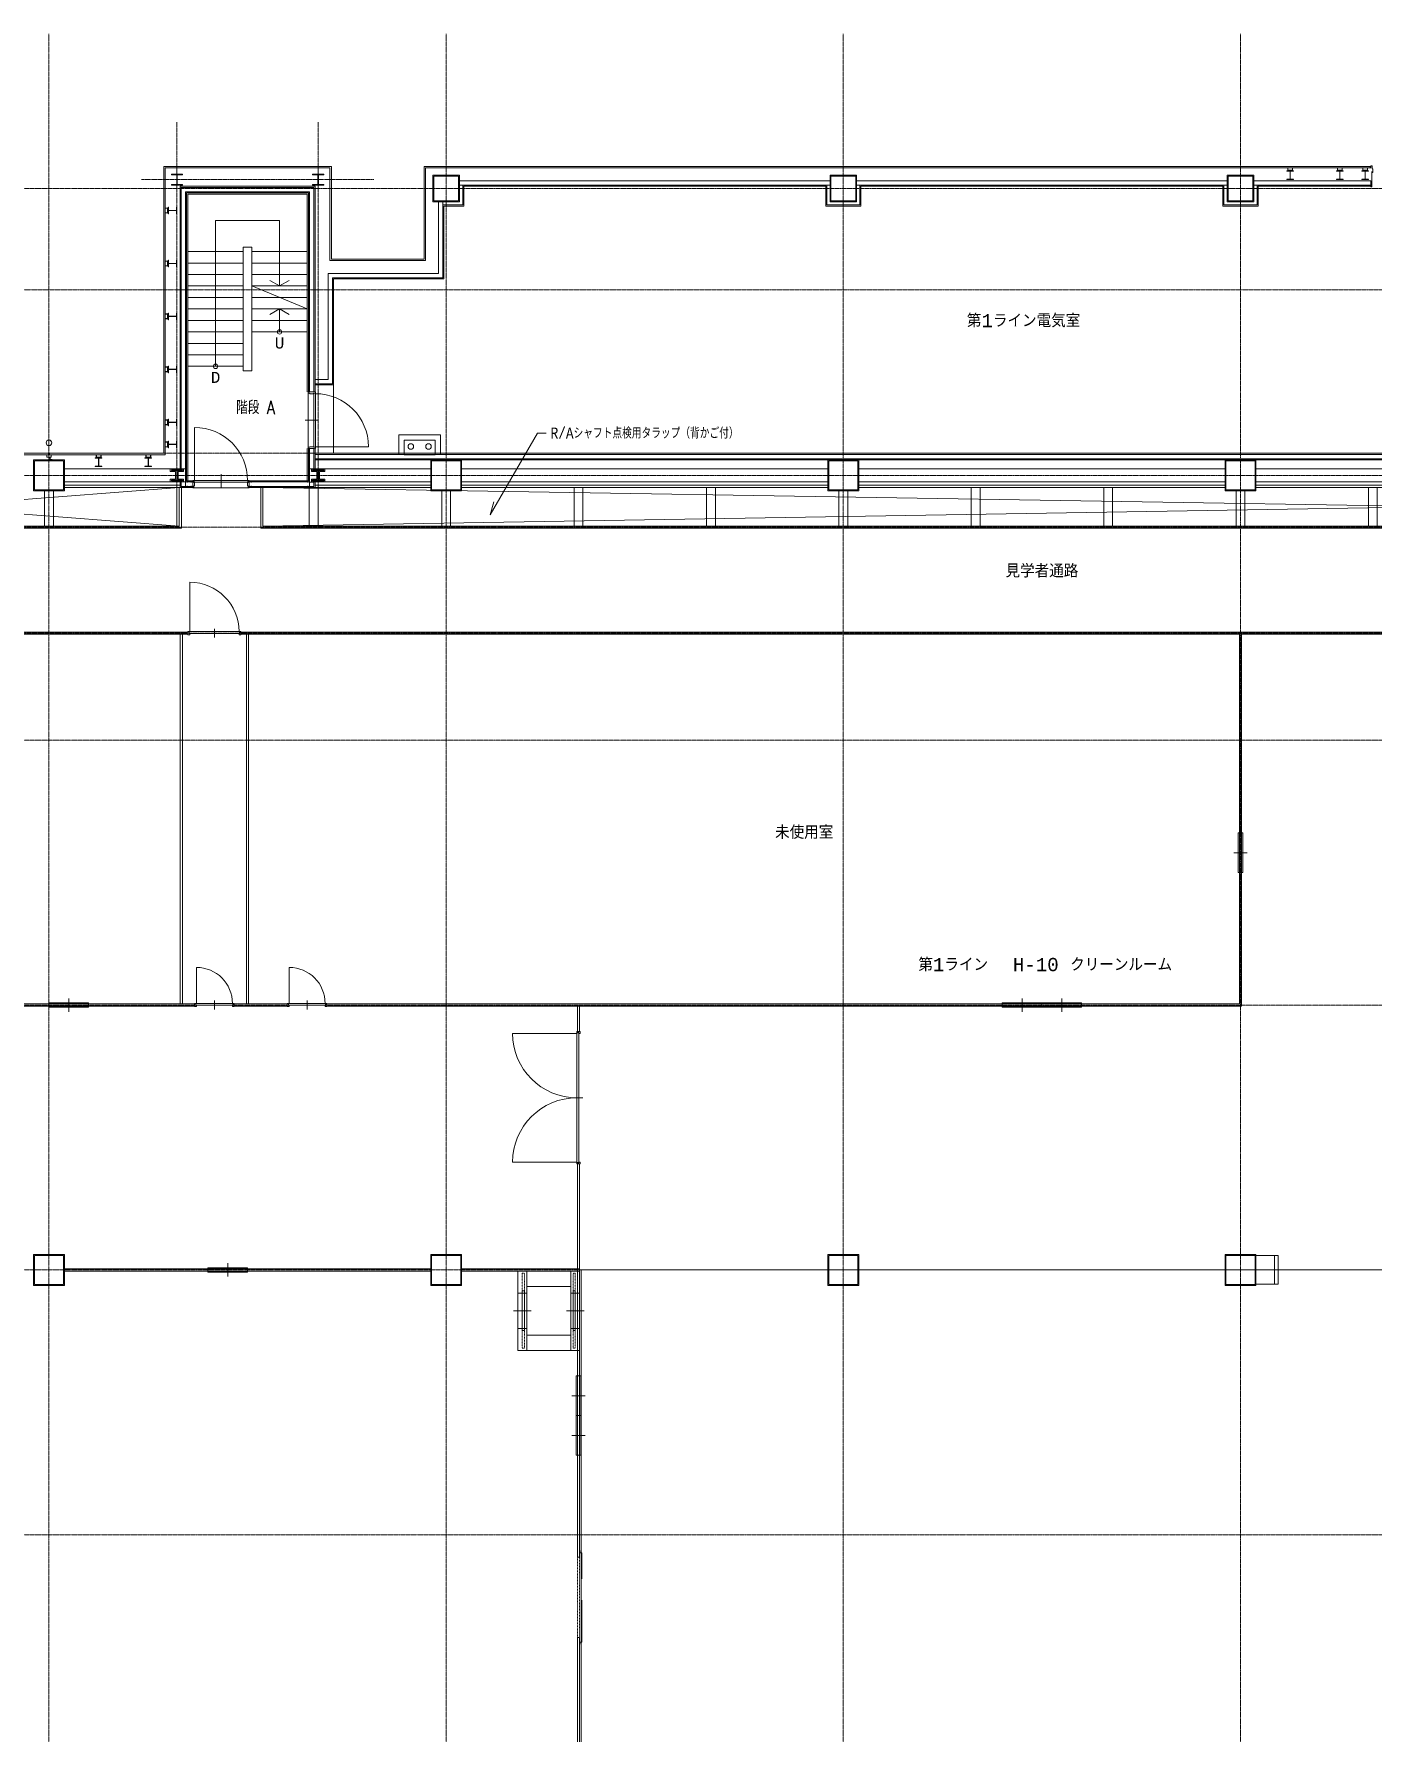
# Model space of a CAD drawing. Extents: x 73996 to 686888, y -9729 to 263202.
# Drawn here: x 300586 to 330906, y 224733 to 263202 of the extents above; entities that cross this region are included whole.
import ezdxf
from ezdxf.enums import TextEntityAlignment as Align

# ---------------------------------------------------------------- set-up
doc = ezdxf.new("R2010")
doc.units = 0
doc.header["$LTSCALE"] = 20
doc.linetypes.add('Data Center Layout_L20$0$CENTER', pattern=[2, 1.25, -0.25, 0.25, -0.25])
doc.linetypes.add('Data Center Layout_L20$0$DOTK1', pattern=[0.1, 0.05, -0.05])
for name, color, linetype, lineweight in [('Data Center Layout_L20$0$ARC', 252, 'Continuous', 0), ('Data Center Layout_L20$0$H-SIN', 252, 'Data Center Layout_L20$0$CENTER', 9), ('Data Center Layout_L20$0$K-SIN', 252, 'Data Center Layout_L20$0$CENTER', 9), ('Data Center Layout_L20$0$SUGATA3', 252, 'Continuous', 0)]:
    doc.layers.add(name, color=color, linetype=linetype, lineweight=lineweight)
doc.styles.add('Data Center Layout_L20$0$ATS', font='monotxt', dxfattribs={"bigfont": 'BIGFONT'})
doc.styles.add('Data Center Layout_L20$0$ROMS', font='ROMANS.shx', dxfattribs={"bigfont": 'bigfont.shx'})

# ---------------------------------------------------------------- blocks, each defined once
blk = doc.blocks.new('Data Center Layout_L20$0$A$C80dc7663')
at = {"layer": 'Data Center Layout_L20$0$ARC'}
for p, q in [((345540.24, 227045.59), (349340.24, 227045.59)), ((345540.24, 227045.59), (345540.24, 220545.59)), ((345575.24, 227010.59), (349305.24, 227010.59)), ((345575.24, 227010.59), (345575.24, 220510.59)), ((349305.24, 227010.59), (349305.24, 224910.59)), ((349340.24, 227045.59), (349340.24, 224945.59)), ((351440.24, 227045.59), (372895.24, 227045.59)), ((351440.24, 227045.59), (351440.24, 224945.59)), ((351475.24, 227010.59), (372895.24, 227010.59)), ((351475.24, 227010.59), (351475.24, 224910.59)), ((372875.24, 227045.59), (372875.24, 227010.59)), ((348970.24, 226595.59), (345910.24, 226595.59)), ((345910.24, 220195.59), (345910.24, 226595.59)), ((348970.24, 221935.59), (348970.24, 226595.59)), ((360640.24, 226720.59), (352240.24, 226720.59)), ((360640.24, 226620.59), (352240.24, 226620.59)), ((352315.24, 226620.59), (352315.24, 226170.59)), ((360540.24, 226595.59), (352340.24, 226595.59)), ((352340.24, 226595.59), (352340.24, 226145.59)), ((360540.24, 226595.59), (360540.24, 226145.59)), ((360565.24, 226620.59), (360565.24, 226170.59)), ((369640.24, 226720.59), (361240.24, 226720.59)), ((369640.24, 226620.59), (361240.24, 226620.59)), ((361315.24, 226620.59), (361315.24, 226170.59)), ((369540.24, 226595.59), (361340.24, 226595.59)), ((361340.24, 226595.59), (361340.24, 226145.59)), ((369540.24, 226595.59), (369540.24, 226145.59)), ((369565.24, 226620.59), (369565.24, 226170.59)), ((372890.24, 226720.59), (370240.24, 226720.59)), ((372890.24, 226620.59), (370240.24, 226620.59)), ((370315.24, 226620.59), (370315.24, 226170.59)), ((370340.24, 226595.59), (370340.24, 226145.59)), ((372890.24, 226595.59), (370340.24, 226595.59)), ((372890.24, 226595.59), (372890.24, 226720.59)), ((348945.24, 226570.59), (345935.24, 226570.59)), ((345935.24, 220195.59), (345935.24, 226570.59)), ((348845.24, 226470.59), (346035.24, 226470.59)), ((346035.24, 219895.59), (346035.24, 226470.59)), ((348820.24, 226445.59), (346060.24, 226445.59)), ((346060.24, 226445.59), (346060.24, 219920.59)), ((348820.24, 221935.59), (348820.24, 226445.59)), ((348845.24, 221935.59), (348845.24, 226470.59)), ((348945.24, 221935.59), (348945.24, 226570.59)), ((351765.24, 226245.59), (351765.24, 224620.59)), ((351865.24, 226245.59), (351865.24, 224520.59)), ((352315.24, 226170.59), (351865.24, 226170.59)), ((352340.24, 226145.59), (351890.24, 226145.59)), ((351890.24, 226145.59), (351890.24, 224495.59)), ((360540.24, 226145.59), (361340.24, 226145.59)), ((360565.24, 226170.59), (361315.24, 226170.59)), ((369540.24, 226145.59), (370340.24, 226145.59)), ((369565.24, 226170.59), (370315.24, 226170.59)), ((349305.24, 224910.59), (351475.24, 224910.59)), ((349340.24, 224945.59), (351440.24, 224945.59)), ((349265.24, 224620.59), (351765.24, 224620.59)), ((349265.24, 224620.59), (349265.24, 222220.59)), ((349365.24, 224520.59), (351865.24, 224520.59)), ((349365.24, 224520.59), (349365.24, 222120.59)), ((349390.24, 224495.59), (349390.24, 222095.59)), ((349390.24, 224495.59), (351890.24, 224495.59)), ((349265.24, 222220.59), (348970.24, 222220.59)), ((349365.24, 222120.59), (348970.24, 222120.59)), ((349390.24, 222095.59), (348970.24, 222095.59)), ((349390.24, 222095.59), (349390.24, 220545.59)), ((348810.24, 221910.59), (348810.24, 220680.59)), ((332940.24, 220545.59), (345540.24, 220545.59)), ((332940.24, 220510.59), (345575.24, 220510.59)), ((348820.24, 219920.59), (348820.24, 220655.59)), ((348845.24, 219895.59), (348845.24, 220655.59)), ((348945.24, 220195.59), (348945.24, 220655.59)), ((348970.24, 220195.59), (348970.24, 220655.59)), ((348970.24, 220545.59), (399910.24, 220545.59)), ((348970.24, 220520.59), (399910.24, 220520.59)), ((345910.24, 220195.59), (343290.24, 220195.59)), ((348970.24, 220420.59), (399910.24, 220420.59)), ((348970.24, 220395.59), (399910.24, 220395.59)), ((351590.24, 220195.59), (348970.24, 220195.59)), ((352290.24, 220195.59), (360590.24, 220195.59)), ((361290.24, 220195.59), (369590.24, 220195.59)), ((370290.24, 220195.59), (378590.24, 220195.59)), ((334590.24, 219770.59), (345890.24, 218895.59)), ((334590.24, 218895.59), (345890.24, 219770.59)), ((345910.24, 219895.59), (343290.24, 219895.59)), ((343290.24, 219820.59), (345910.24, 219820.59)), ((343290.24, 219770.59), (345910.24, 219770.59)), ((345890.24, 219770.59), (345890.24, 218895.59)), ((345910.24, 219770.59), (345910.24, 219895.59)), ((346190.24, 219770.59), (345910.24, 219770.59)), ((345935.24, 219795.59), (345935.24, 219895.59)), ((346200.24, 219795.59), (345935.24, 219795.59)), ((345940.24, 219770.59), (345940.24, 218845.59)), ((346200.24, 219895.59), (346035.24, 219895.59)), ((346200.24, 219920.59), (346060.24, 219920.59)), ((347455.24, 219760.59), (346225.24, 219760.59)), ((347480.24, 219920.59), (348820.24, 219920.59)), ((347480.24, 219895.59), (348845.24, 219895.59)), ((347480.24, 219795.59), (348945.24, 219795.59)), ((347490.24, 219770.59), (348970.24, 219770.59)), ((347740.24, 219770.59), (347740.24, 218845.59)), ((347790.24, 219770.59), (401090.24, 218895.59)), ((347790.24, 218895.59), (401090.24, 219770.59)), ((347790.24, 219770.59), (347790.24, 218895.59)), ((348945.24, 219795.59), (348945.24, 219891.59)), ((351590.24, 219895.59), (348970.24, 219895.59)), ((348970.24, 219770.59), (348970.24, 219891.59)), ((351590.24, 219820.59), (348970.24, 219820.59)), ((351590.24, 219770.59), (348970.24, 219770.59)), ((352290.24, 219895.59), (360590.24, 219895.59)), ((352290.24, 219820.59), (360590.24, 219820.59)), ((352290.24, 219770.59), (360590.24, 219770.59)), ((361290.24, 219895.59), (369590.24, 219895.59)), ((361290.24, 219820.59), (369590.24, 219820.59)), ((361290.24, 219770.59), (369590.24, 219770.59)), ((370290.24, 219895.59), (378590.24, 219895.59)), ((370290.24, 219820.59), (378590.24, 219820.59)), ((370290.24, 219770.59), (378590.24, 219770.59)), ((345890.24, 218895.59), (334590.24, 218895.59)), ((401090.24, 218895.59), (347790.24, 218895.59)), ((345940.24, 218845.59), (334590.24, 218845.59)), ((401140.24, 218845.59), (347740.24, 218845.59)), ((346131.24, 217623.59), (346131.24, 216505.59)), ((346090.24, 216495.59), (334590.24, 216495.59)), ((346090.24, 216445.59), (334590.24, 216445.59)), ((345915.24, 208070.59), (345915.24, 216445.59)), ((345965.24, 208070.59), (345965.24, 216445.59)), ((346690.24, 216570.59), (346690.24, 216370.59)), ((347290.24, 216495.59), (389990.24, 216495.59)), ((347290.24, 216445.59), (389990.24, 216445.59)), ((347415.24, 208070.59), (347415.24, 216445.59)), ((347465.24, 208070.59), (347465.24, 216445.59)), ((369915.24, 208070.59), (369915.24, 216445.59)), ((369965.24, 208020.59), (369965.24, 216445.59)), ((370090.24, 211495.59), (369790.24, 211495.59)), ((346281.24, 208898.59), (346281.24, 208080.59)), ((348381.24, 208898.59), (348381.24, 208080.59)), ((343390.24, 208195.59), (343390.24, 207895.59)), ((346690.24, 208145.59), (346690.24, 207945.59)), ((348790.24, 208145.59), (348790.24, 207945.59)), ((364990.24, 208195.59), (364990.24, 207895.59)), ((365890.24, 208195.59), (365890.24, 207895.59)), ((346240.24, 208070.59), (340240.24, 208070.59)), ((346240.24, 208020.59), (340240.24, 208020.59)), ((348340.24, 208070.59), (347140.24, 208070.59)), ((348340.24, 208020.59), (347140.24, 208020.59)), ((369915.24, 208070.59), (349240.24, 208070.59)), ((369965.24, 208020.59), (349240.24, 208020.59)), ((354915.24, 208020.59), (354915.24, 207445.59)), ((354965.24, 208020.59), (354965.24, 207445.59)), ((353446.24, 207404.59), (354905.24, 207404.59)), ((354840.24, 205945.59), (355040.24, 205945.59)), ((353446.24, 204486.59), (354905.24, 204486.59)), ((354915.24, 204445.59), (354915.24, 195535.59)), ((354965.24, 204445.59), (354965.24, 195535.59)), ((370710.24, 201720.59), (370710.24, 202370.59)), ((351590.24, 202070.59), (343290.24, 202070.59)), ((351590.24, 202020.59), (343290.24, 202020.59)), ((346990.24, 202195.59), (346990.24, 201895.59)), ((354965.24, 202070.59), (352290.24, 202070.59)), ((354965.24, 202020.59), (352290.24, 202020.59)), ((355090.24, 199195.59), (354790.24, 199195.59)), ((355090.24, 198295.59), (354790.24, 198295.59)), ((354965.24, 195535.59), (354915.24, 195535.59)), ((355015.24, 195635.59), (355015.24, 195043.17)), ((355015.24, 194562.01), (355015.24, 193615.59)), ((354915.24, 193715.59), (354915.24, 185245.59)), ((354965.24, 193715.59), (354915.24, 193715.59)), ((354965.24, 193715.59), (354965.24, 185245.59))]:
    blk.add_line(p, q, dxfattribs=at)
at = {"layer": 'Data Center Layout_L20$0$ARC', "linetype": 'Continuous'}
for p, q in [((349045.24, 221295.59), (348745.24, 221295.59)), ((346240.24, 221130.59), (346240.24, 219930.59)), ((350180.24, 220695.59), (348980.24, 220695.59)), ((346840.24, 220074.59), (346840.24, 219770.59)), ((353765.24, 200220.59), (353765.24, 202020.59)), ((354765.24, 200220.59), (354765.24, 202020.59)), ((353765.24, 201670.59), (354765.24, 201670.59)), ((353565.24, 201520.59), (353765.24, 201520.59)), ((354965.24, 201520.59), (354765.24, 201520.59)), ((353465.24, 201120.59), (353865.24, 201120.59)), ((355065.24, 201120.59), (354665.24, 201120.59)), ((353565.24, 200720.59), (353765.24, 200720.59)), ((353765.24, 200570.59), (354765.24, 200570.59)), ((354965.24, 200720.59), (354765.24, 200720.59))]:
    blk.add_line(p, q, dxfattribs=at)
at = {"layer": 'Data Center Layout_L20$0$ARC', "linetype": 'Data Center Layout_L20$0$DOTK1'}
for p, q in [((354915.24, 195535.59), (354915.24, 193715.59)), ((354965.24, 193715.59), (354965.24, 195535.59))]:
    blk.add_line(p, q, dxfattribs=at)
at = {"layer": 'Data Center Layout_L20$0$ARC'}
for points in [[(371009.24, 226995.59), (371009.24, 226945.59), (371059.24, 226945.59), (371059.24, 226951.59), (371015.24, 226951.59), (371015.24, 226995.59)], [(371015.24, 226960.59), (371115.24, 226960.59), (371115.24, 227010.59), (371015.24, 227010.59)], [(371121.24, 226995.59), (371121.24, 226945.59), (371071.24, 226945.59), (371071.24, 226951.59), (371115.24, 226951.59), (371115.24, 226995.59)], [(372134.24, 226995.59), (372134.24, 226945.59), (372184.24, 226945.59), (372184.24, 226951.59), (372140.24, 226951.59), (372140.24, 226995.59)], [(372140.24, 226960.59), (372240.24, 226960.59), (372240.24, 227010.59), (372140.24, 227010.59)], [(372246.24, 226995.59), (372246.24, 226945.59), (372196.24, 226945.59), (372196.24, 226951.59), (372240.24, 226951.59), (372240.24, 226995.59)], [(372709.24, 226995.59), (372709.24, 226945.59), (372759.24, 226945.59), (372759.24, 226951.59), (372715.24, 226951.59), (372715.24, 226995.59)], [(372715.24, 226960.59), (372815.24, 226960.59), (372815.24, 227010.59), (372715.24, 227010.59)], [(372821.24, 226995.59), (372821.24, 226945.59), (372771.24, 226945.59), (372771.24, 226951.59), (372815.24, 226951.59), (372815.24, 226995.59)], [(345965.24, 226620.59), (345715.24, 226620.59), (345715.24, 226634.59), (345835.74, 226634.59), (345835.74, 226856.59), (345715.24, 226856.59), (345715.24, 226870.59), (345965.24, 226870.59), (345965.24, 226856.59), (345844.74, 226856.59), (345844.74, 226634.59), (345965.24, 226634.59)], [(349165.24, 226870.59), (348915.24, 226870.59), (348915.24, 226856.59), (349035.74, 226856.59), (349035.74, 226634.59), (348915.24, 226634.59), (348915.24, 226620.59), (349165.24, 226620.59), (349165.24, 226634.59), (349044.74, 226634.59), (349044.74, 226856.59), (349165.24, 226856.59)], [(351640.24, 226245.59), (351640.24, 226845.59), (352240.24, 226845.59), (352240.24, 226245.59)], [(351660.24, 226265.59), (351660.24, 226825.59), (352220.24, 226825.59), (352220.24, 226265.59)], [(361240.24, 226245.59), (361240.24, 226845.59), (360640.24, 226845.59), (360640.24, 226245.59)], [(361220.24, 226265.59), (361220.24, 226825.59), (360660.24, 226825.59), (360660.24, 226265.59)], [(370240.24, 226245.59), (370240.24, 226845.59), (369640.24, 226845.59), (369640.24, 226245.59)], [(370220.24, 226265.59), (370220.24, 226825.59), (369660.24, 226825.59), (369660.24, 226265.59)], [(370990.24, 226945.59), (371140.24, 226945.59), (371140.24, 226936.59), (371068.24, 226936.59), (371068.24, 226754.59), (371140.24, 226754.59), (371140.24, 226745.59), (370990.24, 226745.59), (370990.24, 226754.59), (371062.24, 226754.59), (371062.24, 226936.59), (370990.24, 226936.59)], [(372115.24, 226945.59), (372265.24, 226945.59), (372265.24, 226936.59), (372193.24, 226936.59), (372193.24, 226754.59), (372265.24, 226754.59), (372265.24, 226745.59), (372115.24, 226745.59), (372115.24, 226754.59), (372187.24, 226754.59), (372187.24, 226936.59), (372115.24, 226936.59)], [(372690.24, 226945.59), (372840.24, 226945.59), (372840.24, 226936.59), (372768.24, 226936.59), (372768.24, 226754.59), (372840.24, 226754.59), (372840.24, 226745.59), (372690.24, 226745.59), (372690.24, 226754.59), (372762.24, 226754.59), (372762.24, 226936.59), (372690.24, 226936.59)], [(345625.24, 226095.59), (345625.24, 225995.59), (345575.24, 225995.59), (345575.24, 226095.59)], [(345590.24, 226101.59), (345640.24, 226101.59), (345640.24, 226051.59), (345634.24, 226051.59), (345634.24, 226095.59), (345590.24, 226095.59)], [(345590.24, 225989.59), (345640.24, 225989.59), (345640.24, 226039.59), (345634.24, 226039.59), (345634.24, 225995.59), (345590.24, 225995.59)], [(345640.24, 226120.59), (345640.24, 225970.59), (345649.24, 225970.59), (345649.24, 226042.59), (345831.24, 226042.59), (345831.24, 225970.59), (345840.24, 225970.59), (345840.24, 226120.59), (345831.24, 226120.59), (345831.24, 226048.59), (345649.24, 226048.59), (345649.24, 226120.59)], [(345625.24, 224895.59), (345625.24, 224795.59), (345575.24, 224795.59), (345575.24, 224895.59)], [(345590.24, 224901.59), (345640.24, 224901.59), (345640.24, 224851.59), (345634.24, 224851.59), (345634.24, 224895.59), (345590.24, 224895.59)], [(345590.24, 224789.59), (345640.24, 224789.59), (345640.24, 224839.59), (345634.24, 224839.59), (345634.24, 224795.59), (345590.24, 224795.59)], [(345640.24, 224920.59), (345640.24, 224770.59), (345649.24, 224770.59), (345649.24, 224842.59), (345831.24, 224842.59), (345831.24, 224770.59), (345840.24, 224770.59), (345840.24, 224920.59), (345831.24, 224920.59), (345831.24, 224848.59), (345649.24, 224848.59), (345649.24, 224920.59)], [(345625.24, 223695.59), (345625.24, 223595.59), (345575.24, 223595.59), (345575.24, 223695.59)], [(345590.24, 223701.59), (345640.24, 223701.59), (345640.24, 223651.59), (345634.24, 223651.59), (345634.24, 223695.59), (345590.24, 223695.59)], [(345590.24, 223589.59), (345640.24, 223589.59), (345640.24, 223639.59), (345634.24, 223639.59), (345634.24, 223595.59), (345590.24, 223595.59)], [(345640.24, 223720.59), (345640.24, 223570.59), (345649.24, 223570.59), (345649.24, 223642.59), (345831.24, 223642.59), (345831.24, 223570.59), (345840.24, 223570.59), (345840.24, 223720.59), (345831.24, 223720.59), (345831.24, 223648.59), (345649.24, 223648.59), (345649.24, 223720.59)], [(345625.24, 222495.59), (345625.24, 222395.59), (345575.24, 222395.59), (345575.24, 222495.59)], [(345590.24, 222501.59), (345640.24, 222501.59), (345640.24, 222451.59), (345634.24, 222451.59), (345634.24, 222495.59), (345590.24, 222495.59)], [(345590.24, 222389.59), (345640.24, 222389.59), (345640.24, 222439.59), (345634.24, 222439.59), (345634.24, 222395.59), (345590.24, 222395.59)], [(345640.24, 222520.59), (345640.24, 222370.59), (345649.24, 222370.59), (345649.24, 222442.59), (345831.24, 222442.59), (345831.24, 222370.59), (345840.24, 222370.59), (345840.24, 222520.59), (345831.24, 222520.59), (345831.24, 222448.59), (345649.24, 222448.59), (345649.24, 222520.59)], [(348980.24, 220685.59), (348980.24, 221905.59), (348940.24, 221905.59), (348940.24, 220685.59)], [(345625.24, 221295.59), (345625.24, 221195.59), (345575.24, 221195.59), (345575.24, 221295.59)], [(345590.24, 221301.59), (345640.24, 221301.59), (345640.24, 221251.59), (345634.24, 221251.59), (345634.24, 221295.59), (345590.24, 221295.59)], [(345590.24, 221189.59), (345640.24, 221189.59), (345640.24, 221239.59), (345634.24, 221239.59), (345634.24, 221195.59), (345590.24, 221195.59)], [(345640.24, 221320.59), (345640.24, 221170.59), (345649.24, 221170.59), (345649.24, 221242.59), (345831.24, 221242.59), (345831.24, 221170.59), (345840.24, 221170.59), (345840.24, 221320.59), (345831.24, 221320.59), (345831.24, 221248.59), (345649.24, 221248.59), (345649.24, 221320.59)], [(345640.24, 220820.59), (345640.24, 220670.59), (345649.24, 220670.59), (345649.24, 220742.59), (345831.24, 220742.59), (345831.24, 220670.59), (345840.24, 220670.59), (345840.24, 220820.59), (345831.24, 220820.59), (345831.24, 220748.59), (345649.24, 220748.59), (345649.24, 220820.59)], [(350990.24, 220845.59), (350990.24, 220507.59), (351690.24, 220507.59), (351690.24, 220845.59)], [(342890.24, 220460.59), (342990.24, 220460.59), (342990.24, 220510.59), (342890.24, 220510.59)], [(342915.24, 220460.59), (342965.24, 220460.59), (342965.24, 220410.59), (342959.24, 220410.59), (342959.24, 220454.59), (342915.24, 220454.59)], [(342930.24, 220545.59), (342950.24, 220545.59), (342950.24, 220510.59), (342930.24, 220510.59)], [(342965.24, 220445.59), (342965.24, 220395.59), (343015.24, 220395.59), (343015.24, 220401.59), (342971.24, 220401.59), (342971.24, 220445.59)], [(344140.24, 220445.59), (343990.24, 220445.59), (343990.24, 220436.59), (344062.24, 220436.59), (344062.24, 220254.59), (343990.24, 220254.59), (343990.24, 220245.59), (344140.24, 220245.59), (344140.24, 220254.59), (344068.24, 220254.59), (344068.24, 220436.59), (344140.24, 220436.59)], [(344009.24, 220495.59), (344009.24, 220445.59), (344059.24, 220445.59), (344059.24, 220451.59), (344015.24, 220451.59), (344015.24, 220495.59)], [(344115.24, 220460.59), (344015.24, 220460.59), (344015.24, 220510.59), (344115.24, 220510.59)], [(344121.24, 220495.59), (344121.24, 220445.59), (344071.24, 220445.59), (344071.24, 220451.59), (344115.24, 220451.59), (344115.24, 220495.59)], [(345265.24, 220445.59), (345115.24, 220445.59), (345115.24, 220436.59), (345187.24, 220436.59), (345187.24, 220254.59), (345115.24, 220254.59), (345115.24, 220245.59), (345265.24, 220245.59), (345265.24, 220254.59), (345193.24, 220254.59), (345193.24, 220436.59), (345265.24, 220436.59)], [(345134.24, 220495.59), (345134.24, 220445.59), (345184.24, 220445.59), (345184.24, 220451.59), (345140.24, 220451.59), (345140.24, 220495.59)], [(345240.24, 220460.59), (345140.24, 220460.59), (345140.24, 220510.59), (345240.24, 220510.59)], [(345246.24, 220495.59), (345246.24, 220445.59), (345196.24, 220445.59), (345196.24, 220451.59), (345240.24, 220451.59), (345240.24, 220495.59)], [(345625.24, 220795.59), (345625.24, 220695.59), (345575.24, 220695.59), (345575.24, 220795.59)], [(345590.24, 220801.59), (345640.24, 220801.59), (345640.24, 220751.59), (345634.24, 220751.59), (345634.24, 220795.59), (345590.24, 220795.59)], [(345590.24, 220689.59), (345640.24, 220689.59), (345640.24, 220739.59), (345634.24, 220739.59), (345634.24, 220695.59), (345590.24, 220695.59)], [(342590.24, 219695.59), (342590.24, 220395.59), (343290.24, 220395.59), (343290.24, 219695.59)], [(342610.24, 219715.59), (342610.24, 220375.59), (343270.24, 220375.59), (343270.24, 219715.59)], [(345990.24, 220195.59), (345690.24, 220195.59), (345690.24, 220131.59), (345810.74, 220131.59), (345810.74, 219959.59), (345690.24, 219959.59), (345690.24, 219895.59), (345990.24, 219895.59), (345990.24, 219959.59), (345869.74, 219959.59), (345869.74, 220131.59), (345990.24, 220131.59)], [(345965.24, 219920.59), (345715.24, 219920.59), (345715.24, 219934.59), (345835.74, 219934.59), (345835.74, 220156.59), (345715.24, 220156.59), (345715.24, 220170.59), (345965.24, 220170.59), (345965.24, 220156.59), (345844.74, 220156.59), (345844.74, 219934.59), (345965.24, 219934.59)], [(349190.24, 220195.59), (348890.24, 220195.59), (348890.24, 220131.59), (349010.74, 220131.59), (349010.74, 219959.59), (348890.24, 219959.59), (348890.24, 219895.59), (349190.24, 219895.59), (349190.24, 219959.59), (349069.74, 219959.59), (349069.74, 220131.59), (349190.24, 220131.59)], [(349165.24, 220170.59), (348915.24, 220170.59), (348915.24, 220156.59), (349035.74, 220156.59), (349035.74, 219934.59), (348915.24, 219934.59), (348915.24, 219920.59), (349165.24, 219920.59), (349165.24, 219934.59), (349044.74, 219934.59), (349044.74, 220156.59), (349165.24, 220156.59)], [(352290.24, 219695.59), (352290.24, 220395.59), (351590.24, 220395.59), (351590.24, 219695.59)], [(352270.24, 219715.59), (352270.24, 220375.59), (351610.24, 220375.59), (351610.24, 219715.59)], [(360590.24, 219695.59), (360590.24, 220395.59), (361290.24, 220395.59), (361290.24, 219695.59)], [(360610.24, 219715.59), (360610.24, 220375.59), (361270.24, 220375.59), (361270.24, 219715.59)], [(369590.24, 219695.59), (369590.24, 220395.59), (370290.24, 220395.59), (370290.24, 219695.59)], [(369610.24, 219715.59), (369610.24, 220375.59), (370270.24, 220375.59), (370270.24, 219715.59)], [(342840.24, 218895.59), (343040.24, 218895.59), (343040.24, 219695.59), (342840.24, 219695.59)], [(346230.24, 219930.59), (347450.24, 219930.59), (347450.24, 219890.59), (346230.24, 219890.59)], [(349040.24, 218895.59), (348840.24, 218895.59), (348840.24, 219770.59), (349040.24, 219770.59)], [(351840.24, 218895.59), (352040.24, 218895.59), (352040.24, 219695.59), (351840.24, 219695.59)], [(354840.24, 218895.59), (355040.24, 218895.59), (355040.24, 219770.59), (354840.24, 219770.59)], [(357840.24, 218895.59), (358040.24, 218895.59), (358040.24, 219770.59), (357840.24, 219770.59)], [(360840.24, 218895.59), (361040.24, 218895.59), (361040.24, 219695.59), (360840.24, 219695.59)], [(363840.24, 218895.59), (364040.24, 218895.59), (364040.24, 219770.59), (363840.24, 219770.59)], [(366840.24, 218895.59), (367040.24, 218895.59), (367040.24, 219770.59), (366840.24, 219770.59)], [(369840.24, 218895.59), (370040.24, 218895.59), (370040.24, 219695.59), (369840.24, 219695.59)], [(372840.24, 218895.59), (373040.24, 218895.59), (373040.24, 219770.59), (372840.24, 219770.59)], [(346131.24, 216460.59), (346131.24, 216435.59), (346090.24, 216435.59), (346090.24, 216505.59), (346115.24, 216505.59), (346115.24, 216460.59)], [(347260.24, 216505.59), (346120.24, 216505.59), (346120.24, 216465.59), (347260.24, 216465.59)], [(347249.24, 216460.59), (347249.24, 216435.59), (347290.24, 216435.59), (347290.24, 216505.59), (347265.24, 216505.59), (347265.24, 216460.59)], [(369890.24, 211945.59), (369990.24, 211945.59), (369990.24, 211045.59), (369890.24, 211045.59)], [(342940.24, 207995.59), (342940.24, 208095.59), (343840.24, 208095.59), (343840.24, 207995.59)], [(346281.24, 208035.59), (346281.24, 208010.59), (346240.24, 208010.59), (346240.24, 208080.59), (346265.24, 208080.59), (346265.24, 208035.59)], [(347110.24, 208080.59), (346270.24, 208080.59), (346270.24, 208040.59), (347110.24, 208040.59)], [(347099.24, 208035.59), (347099.24, 208010.59), (347140.24, 208010.59), (347140.24, 208080.59), (347115.24, 208080.59), (347115.24, 208035.59)], [(348381.24, 208035.59), (348381.24, 208010.59), (348340.24, 208010.59), (348340.24, 208080.59), (348365.24, 208080.59), (348365.24, 208035.59)], [(349210.24, 208080.59), (348370.24, 208080.59), (348370.24, 208040.59), (349210.24, 208040.59)], [(349199.24, 208035.59), (349199.24, 208010.59), (349240.24, 208010.59), (349240.24, 208080.59), (349215.24, 208080.59), (349215.24, 208035.59)], [(364540.24, 207995.59), (364540.24, 208095.59), (365440.24, 208095.59), (365440.24, 207995.59)], [(365440.24, 207995.59), (365440.24, 208095.59), (366340.24, 208095.59), (366340.24, 207995.59)], [(354950.24, 207404.59), (354975.24, 207404.59), (354975.24, 207445.59), (354905.24, 207445.59), (354905.24, 207420.59), (354950.24, 207420.59)], [(354905.24, 204475.59), (354905.24, 207415.59), (354945.24, 207415.59), (354945.24, 204475.59)], [(354950.24, 204486.59), (354975.24, 204486.59), (354975.24, 204445.59), (354905.24, 204445.59), (354905.24, 204470.59), (354950.24, 204470.59)], [(342590.24, 201695.59), (342590.24, 202395.59), (343290.24, 202395.59), (343290.24, 201695.59)], [(342610.24, 201715.59), (342610.24, 202375.59), (343270.24, 202375.59), (343270.24, 201715.59)], [(351590.24, 201695.59), (351590.24, 202395.59), (352290.24, 202395.59), (352290.24, 201695.59)], [(351610.24, 201715.59), (351610.24, 202375.59), (352270.24, 202375.59), (352270.24, 201715.59)], [(360590.24, 201695.59), (360590.24, 202395.59), (361290.24, 202395.59), (361290.24, 201695.59)], [(360610.24, 201715.59), (360610.24, 202375.59), (361270.24, 202375.59), (361270.24, 201715.59)], [(369590.24, 201695.59), (369590.24, 202395.59), (370290.24, 202395.59), (370290.24, 201695.59)], [(369610.24, 201715.59), (369610.24, 202375.59), (370270.24, 202375.59), (370270.24, 201715.59)], [(370790.24, 201720.59), (370790.24, 202370.59), (370290.24, 202370.59), (370290.24, 201720.59)], [(346540.24, 201995.59), (346540.24, 202095.59), (347440.24, 202095.59), (347440.24, 201995.59)], [(390940.24, 187070.59), (355000.24, 187070.59), (355000.24, 202045.59), (390940.24, 202045.59)], [(354890.24, 199645.59), (354990.24, 199645.59), (354990.24, 198745.59), (354890.24, 198745.59)], [(354890.24, 198745.59), (354990.24, 198745.59), (354990.24, 197845.59), (354890.24, 197845.59)], [(355015.24, 195635.59), (354965.24, 195635.59), (354965.24, 195685.59), (354968.44, 195685.59), (354968.44, 195638.79), (355015.24, 195638.79)], [(355015.24, 193615.59), (354965.24, 193615.59), (354965.24, 193565.59), (354968.44, 193565.59), (354968.44, 193612.39), (355015.24, 193612.39)]]:
    blk.add_lwpolyline(points, close=True, dxfattribs=at)
for points in [[(372895.24, 227045.59), (372895.24, 227030.59), (372875.24, 227030.59), (372875.24, 227045.59, 0.29445667)], [(348820.24, 221935.59), (348832.74, 221935.59), (348832.74, 221945.59), (348820.24, 221945.59, -0.78004585)], [(346200.24, 219770.59), (346200.24, 219783.09), (346190.24, 219783.09), (346190.24, 219770.59, -0.78004585)], [(347480.24, 219770.59), (347480.24, 219783.09), (347490.24, 219783.09), (347490.24, 219770.59, 0.78004585)]]:
    blk.add_lwpolyline(points, format="xyb", close=True, dxfattribs=at)
for points in [[(372895.24, 227030.59), (372875.24, 227010.59), (372895.24, 227010.59), (372895.24, 227030.59), (372875.24, 227030.59), (372875.24, 227010.59)], [(372895.24, 227030.59), (372895.24, 227055.59), (372920.24, 227055.59), (372920.24, 226990.59), (372940.24, 226990.59), (372940.24, 226905.59), (372915.24, 226905.59), (372915.24, 226930.59)], [(372915.24, 226905.59), (372915.24, 226585.59), (372890.24, 226585.59), (372890.24, 226610.59)], [(348935.24, 221975.59), (348945.24, 221975.59), (348945.24, 221935.59), (348845.24, 221935.59), (348845.24, 221975.59), (348855.24, 221975.59)], [(348955.24, 221935.59), (348980.24, 221935.59), (348980.24, 221910.59), (348935.24, 221910.59), (348935.24, 221895.59), (348855.24, 221895.59), (348855.24, 221910.59), (348810.24, 221910.59), (348810.24, 221935.59), (348835.24, 221935.59)], [(351810.24, 220507.59), (351810.24, 220965.59), (350870.24, 220965.59), (350870.24, 220507.59)], [(354208.18, 221004.81), (354008.18, 221004.81), (352940.24, 219155.09), (353017.89, 219444.87)], [(342902.74, 220547.59), (342932.74, 220547.59), (342932.74, 220531.59), (342947.74, 220531.59), (342947.74, 220547.59), (342977.74, 220547.59)], [(348955.24, 220655.59), (348980.24, 220655.59), (348980.24, 220680.59), (348935.24, 220680.59), (348935.24, 220695.59), (348855.24, 220695.59), (348855.24, 220680.59), (348810.24, 220680.59), (348810.24, 220655.59), (348835.24, 220655.59)], [(348935.24, 220615.59), (348945.24, 220615.59), (348945.24, 220655.59), (348845.24, 220655.59), (348845.24, 220615.59), (348855.24, 220615.59)], [(349010.24, 220510.59), (349010.24, 220520.59), (348970.24, 220520.59), (348970.24, 220420.59), (349010.24, 220420.59), (349010.24, 220430.59)], [(346025.24, 220235.59), (346035.24, 220235.59), (346035.24, 220195.59), (345935.24, 220195.59), (345935.24, 220235.59), (345945.24, 220235.59)], [(348855.24, 220235.59), (348845.24, 220235.59), (348845.24, 220195.59), (348945.24, 220195.59), (348945.24, 220235.59), (348935.24, 220235.59)], [(345890.24, 218895.59), (345840.24, 218895.59), (345840.24, 219770.59), (345890.24, 219770.59)], [(346025.24, 219855.59), (346035.24, 219855.59), (346035.24, 219895.59), (345935.24, 219895.59), (345935.24, 219855.59), (345945.24, 219855.59)], [(346025.24, 219835.59), (346035.24, 219835.59), (346035.24, 219795.59), (345935.24, 219795.59), (345935.24, 219835.59), (345945.24, 219835.59)], [(346075.24, 219885.59), (346075.24, 219895.59), (346035.24, 219895.59), (346035.24, 219795.59), (346075.24, 219795.59), (346075.24, 219805.59)], [(346160.24, 219885.59), (346160.24, 219895.59), (346200.24, 219895.59), (346200.24, 219795.59), (346160.24, 219795.59), (346160.24, 219805.59)], [(346200.24, 219905.59), (346200.24, 219930.59), (346225.24, 219930.59), (346225.24, 219885.59), (346240.24, 219885.59), (346240.24, 219805.59), (346225.24, 219805.59), (346225.24, 219760.59), (346200.24, 219760.59), (346200.24, 219785.59)], [(347480.24, 219905.59), (347480.24, 219930.59), (347455.24, 219930.59), (347455.24, 219885.59), (347440.24, 219885.59), (347440.24, 219805.59), (347455.24, 219805.59), (347455.24, 219760.59), (347480.24, 219760.59), (347480.24, 219785.59)], [(347520.24, 219885.59), (347520.24, 219895.59), (347480.24, 219895.59), (347480.24, 219795.59), (347520.24, 219795.59), (347520.24, 219805.59)], [(348805.24, 219885.59), (348805.24, 219895.59), (348845.24, 219895.59), (348845.24, 219795.59), (348805.24, 219795.59), (348805.24, 219805.59)], [(348855.24, 219851.59), (348845.24, 219851.59), (348845.24, 219891.59), (348945.24, 219891.59), (348945.24, 219851.59), (348935.24, 219851.59)], [(348855.24, 219835.59), (348845.24, 219835.59), (348845.24, 219795.59), (348945.24, 219795.59), (348945.24, 219835.59), (348935.24, 219835.59)]]:
    blk.add_lwpolyline(points, dxfattribs=at)
at = {"layer": 'Data Center Layout_L20$0$ARC', "flags": 128}
blk.add_lwpolyline([(353565.24, 202020.59), (354965.24, 202020.59), (354965.24, 200220.59), (353565.24, 200220.59), (353565.24, 202020.59), (353565.24, 202020.59)], close=True, dxfattribs=at)
at = {"layer": 'Data Center Layout_L20$0$ARC', "linetype": 'Data Center Layout_L20$0$DOTK1'}
for points in [[(353665.24, 201520.59), (353715.24, 201520.59), (353715.24, 201970.59), (353665.24, 201970.59)], [(354865.24, 201520.59), (354815.24, 201520.59), (354815.24, 201970.59), (354865.24, 201970.59)], [(353665.24, 200720.59), (353715.24, 200720.59), (353715.24, 200270.59), (353665.24, 200270.59)], [(354865.24, 200720.59), (354815.24, 200720.59), (354815.24, 200270.59), (354865.24, 200270.59)]]:
    blk.add_lwpolyline(points, close=True, dxfattribs=at)
at = {"layer": 'Data Center Layout_L20$0$ARC', "linetype": 'Continuous'}
for points in [[(353665.24, 201120.59), (353715.24, 201120.59), (353715.24, 201570.59), (353665.24, 201570.59)], [(354865.24, 201120.59), (354815.24, 201120.59), (354815.24, 201570.59), (354865.24, 201570.59)], [(353665.24, 201120.59), (353715.24, 201120.59), (353715.24, 200670.59), (353665.24, 200670.59)], [(354865.24, 201120.59), (354815.24, 201120.59), (354815.24, 200670.59), (354865.24, 200670.59)]]:
    blk.add_lwpolyline(points, close=True, dxfattribs=at)
at = {"layer": 'Data Center Layout_L20$0$ARC'}
for centre in [(342940.24, 220781.84), (342940.24, 220781.84), (351140.24, 220699.27), (351540.24, 220699.27)]:
    blk.add_circle(centre, 62.5, dxfattribs=at)
at = {"layer": 'Data Center Layout_L20$0$ARC', "linetype": 'Continuous'}
for centre in [(348980.24, 220695.59), (346240.24, 219930.59)]:
    blk.add_arc(centre, 1200, 0, 90, dxfattribs=at)
at = {"layer": 'Data Center Layout_L20$0$ARC'}
for centre, radius, start, end in [((346131.24, 216505.59), 1118, 0, 90), ((346281.24, 208080.59), 818, 0, 90), ((348381.24, 208080.59), 818, 0, 90), ((354905.24, 207404.59), 1459, 180, 270), ((354905.24, 204486.59), 1459, 90, 180)]:
    blk.add_arc(centre, radius, start, end, dxfattribs=at)
at = {"layer": 'Data Center Layout_L20$0$H-SIN'}
for p, q in [((342940.24, 124521.53), (342940.24, 230045.59)), ((351940.24, 124521.53), (351940.24, 230045.59)), ((360940.24, 124521.53), (360940.24, 230045.59)), ((369940.24, 124521.53), (369940.24, 230045.59)), ((294307.41, 226545.59), (413109.61, 226545.59)), ((294307.41, 220045.59), (588940.24, 220045.59)), ((294307.41, 214045.59), (588940.24, 214045.59)), ((294307.41, 208045.59), (588940.24, 208045.59)), ((294307.41, 202045.59), (588940.24, 202045.59)), ((294307.41, 196045.59), (588940.24, 196045.59))]:
    blk.add_line(p, q, dxfattribs=at)
at = {"layer": 'Data Center Layout_L20$0$K-SIN'}
for p, q in [((345840.24, 228045.59), (345840.24, 219545.59)), ((345840.24, 228045.59), (345840.24, 219545.59)), ((349040.24, 228045.59), (349040.24, 219545.59)), ((349040.24, 228045.59), (349040.24, 219545.59)), ((350305.24, 226745.59), (345040.24, 226745.59)), ((306801.27, 224245.59), (588940.24, 224245.59)), ((307940.24, 220545.59), (588940.24, 220545.59)), ((332440.24, 218870.59), (488290.24, 218870.59)), ((332440.24, 216470.59), (488290.24, 216470.59))]:
    blk.add_line(p, q, dxfattribs=at)
at = {"layer": 'Data Center Layout_L20$0$SUGATA3'}
for p, q in [((348790.24, 226415.59), (346090.24, 226415.59)), ((346090.24, 226415.59), (346090.24, 219920.59)), ((348790.24, 226415.59), (348790.24, 221935.59)), ((346715.24, 222515.59), (346715.24, 225815.59)), ((346715.24, 225815.59), (348165.24, 225815.59)), ((348165.24, 224335.59), (348165.24, 225815.59)), ((347340.24, 225115.59), (346090.24, 225115.59)), ((347340.24, 225215.59), (347340.24, 222415.59)), ((347540.24, 225215.59), (347340.24, 225215.59)), ((347540.24, 225215.59), (347540.24, 222415.59)), ((347540.24, 225115.59), (348790.24, 225115.59)), ((347340.24, 224855.59), (346090.24, 224855.59)), ((347540.24, 224855.59), (348790.24, 224855.59)), ((347340.24, 224595.59), (346090.24, 224595.59)), ((347340.24, 224335.59), (346090.24, 224335.59)), ((347540.24, 224595.59), (348790.24, 224595.59)), ((348790.24, 223815.59), (347540.24, 224335.59)), ((347540.24, 224335.59), (348790.24, 224335.59)), ((347340.24, 224075.59), (346090.24, 224075.59)), ((347540.24, 224075.59), (348790.24, 224075.59)), ((347340.24, 223815.59), (346090.24, 223815.59)), ((347340.24, 223555.59), (346090.24, 223555.59)), ((347540.24, 223815.59), (348790.24, 223815.59)), ((347540.24, 223555.59), (348790.24, 223555.59)), ((348165.24, 223815.59), (348165.24, 223295.59)), ((347340.24, 223295.59), (346090.24, 223295.59)), ((347540.24, 223295.59), (348790.24, 223295.59)), ((347340.24, 223035.59), (346090.24, 223035.59)), ((347340.24, 222775.59), (346090.24, 222775.59)), ((347340.24, 222515.59), (346090.24, 222515.59)), ((347540.24, 222415.59), (347340.24, 222415.59)), ((348790.24, 220655.59), (348790.24, 219920.59))]:
    blk.add_line(p, q, dxfattribs=at)
for points in [[(348381.75, 224460.59), (348165.24, 224335.59), (347948.74, 224460.59)], [(348381.75, 223690.59), (348165.24, 223815.59), (347948.74, 223690.59)]]:
    blk.add_lwpolyline(points, dxfattribs=at)
for centre in [(348165.24, 223295.59), (346715.24, 222515.59)]:
    blk.add_circle(centre, 50, dxfattribs=at)
at = {"layer": 'Data Center Layout_L20$0$ARC', "style": 'Data Center Layout_L20$0$ATS'}
for s, height, p in [('第1ライン電気室', 300, (365024.93, 223550.93)), ('U', 250, (348165.24, 223045.59)), ('D', 250, (346715.24, 222265.59)), ('見学者通路', 300, (365440.24, 217881.03)), ('未使用室', 300, (360053.94, 211959.63)), ('第1ライン', 300, (363430.48, 208963.03)), ('H-10 クリーンルーム', 300, (366586.41, 208963.03))]:
    blk.add_text(s, height=height, dxfattribs=at).set_placement(p, align=Align.MIDDLE_CENTER)
at = {"layer": 'Data Center Layout_L20$0$ARC', "style": 'Data Center Layout_L20$0$ROMS', "width": 0.8}
blk.add_text('階段 A', height=300, dxfattribs=at).set_placement((347620.5, 221585.13), align=Align.MIDDLE_CENTER)
at = {"layer": 'Data Center Layout_L20$0$ARC', "style": 'Data Center Layout_L20$0$ATS', "width": 0.8}
blk.add_text('R/Aシャフト点検用タラップ（背かご付）', height=250, dxfattribs=at).set_placement((354308.18, 221004.81), align=Align.MIDDLE_LEFT)
blk = doc.blocks.new('Data Center Layout_L20')
blk.add_blockref('Data Center Layout_L20$0$A$C80dc7663', (-42015, 33157))

msp = doc.modelspace()

# ---------------------------------------------------------------- block references
msp.add_blockref('Data Center Layout_L20', (0, 0))

doc.saveas('drawing.dxf')
